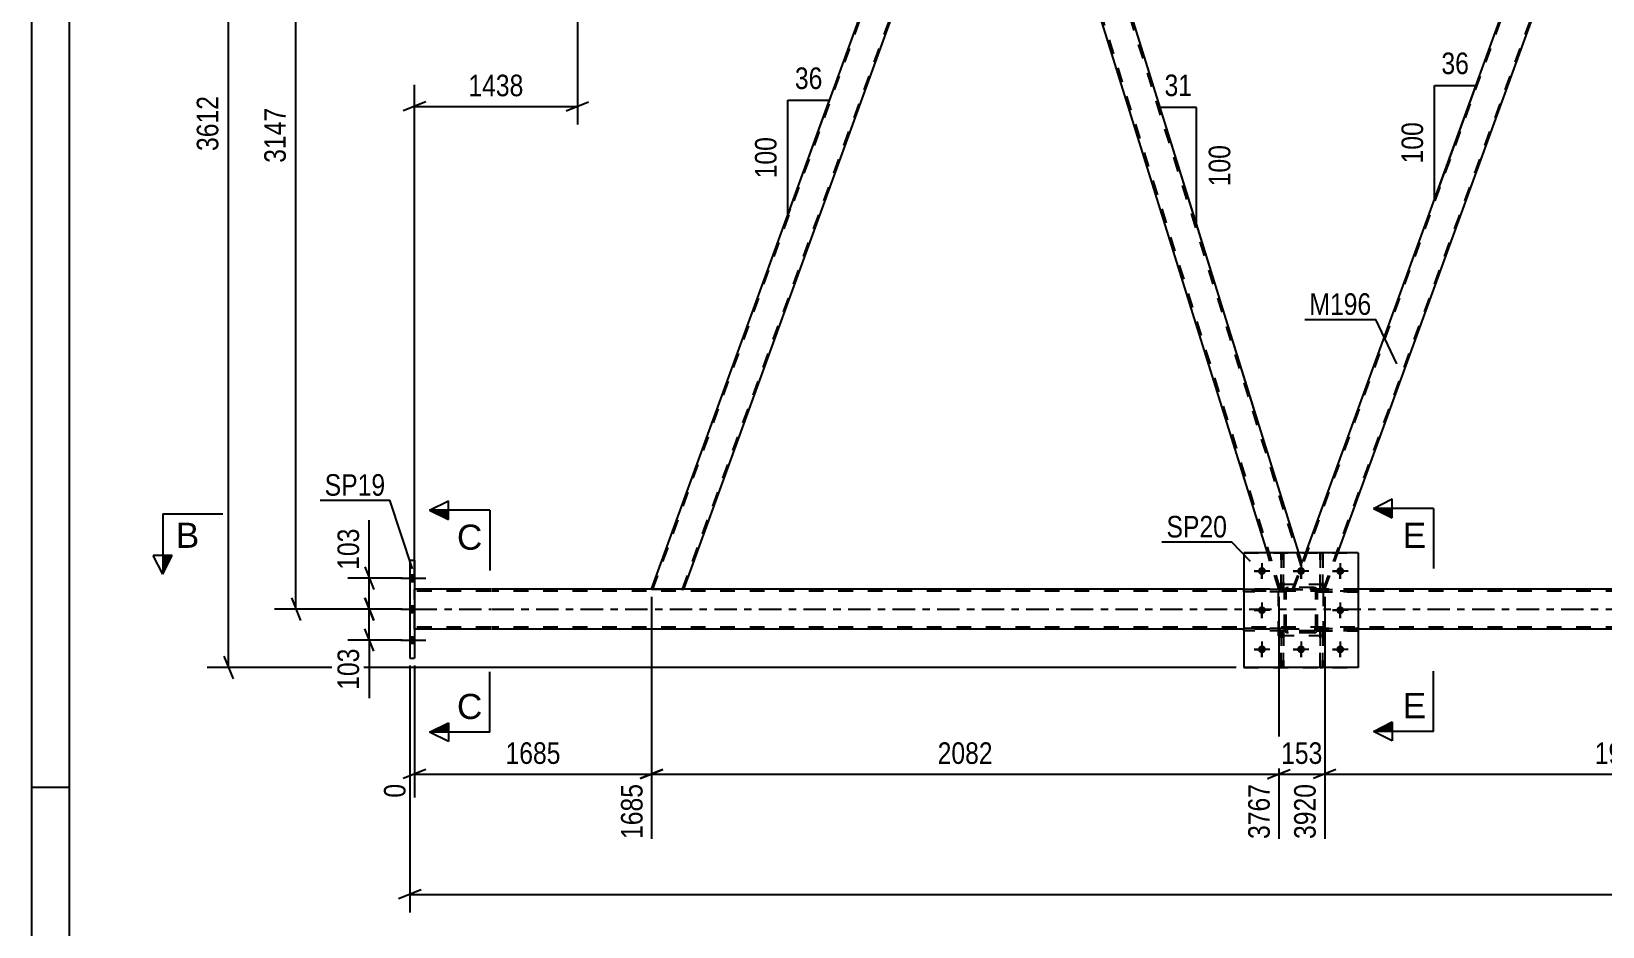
# Model space of a CAD drawing. Header units: millimetres. Extents: x 0 to 841, y 0 to 594.
# Drawn here: x 0 to 208.7, y 279.5 to 398.4 of the extents above; entities that cross this region are included whole.
import ezdxf

# ---------------------------------------------------------------- set-up
doc = ezdxf.new("R2010")
doc.units = ezdxf.units.MM
doc.linetypes.add('DXK_LINE_DOT2', pattern=[3.9198, 1.9599, -1.9599])
doc.linetypes.add('DXK_LINE_DOT3', pattern=[5.9187, 2.979, -0.9799, 0.9799, -0.9799])
doc.styles.add('Arial', font='ARIAL.TTF', dxfattribs={"height": 0.2})
doc.styles.add('Arial Narrow', font='ARIALN.TTF', dxfattribs={"height": 0.2})

# ---------------------------------------------------------------- blocks, each defined once
blk = doc.blocks.new('Unknown-815137657-1135')
at = {"color": 5, "linetype": 'Continuous'}
for p, q in [((0, 594), (0, 0)), ((5, 589), (5, 5)), ((5, 298), (0, 298))]:
    blk.add_line(p, q, dxfattribs=at)
blk = doc.blocks.new('Part-815137657-4515 - 4128')
at = {"color": 7, "linetype": 'DXK_LINE_DOT2'}
for p, q in [((171.61, 324.96), (165.61, 324.96)), ((165.61, 318.16), (165.61, 324.96)), ((171.61, 318.16), (171.61, 324.96)), ((171.61, 318.16), (165.61, 318.16))]:
    blk.add_line(p, q, dxfattribs=at)
blk = doc.blocks.new('Part-815137657-4414 - 4128')
at = {"color": 7, "linetype": 'DXK_LINE_DOT2'}
for p, q in [((166.41, 319.12), (161.01, 319.12)), ((161.01, 319.12), (161.01, 318.8)), ((166.41, 318.8), (161.01, 318.8)), ((165.81, 318.8), (165.81, 319.12)), ((166.41, 318.8), (166.41, 319.12))]:
    blk.add_line(p, q, dxfattribs=at)
blk = doc.blocks.new('Bolt-815137657-4338 - 4128')
at = {"color": 1, "linetype": 'Continuous'}
for p, q in [((163.41, 327.8), (163.41, 327.11)), ((168.61, 327.8), (168.61, 327.11)), ((173.81, 327.8), (173.81, 327.11)), ((162.37, 326.76), (163.06, 326.76)), ((163.41, 325.72), (163.41, 326.42)), ((164.45, 326.76), (163.76, 326.76)), ((167.57, 326.76), (168.26, 326.76)), ((168.61, 325.72), (168.61, 326.42)), ((169.65, 326.76), (168.96, 326.76)), ((172.77, 326.76), (173.46, 326.76)), ((173.81, 325.72), (173.81, 326.42)), ((174.85, 326.76), (174.16, 326.76)), ((162.37, 321.56), (163.06, 321.56)), ((163.41, 322.6), (163.41, 321.91)), ((164.45, 321.56), (163.76, 321.56)), ((172.77, 321.56), (173.46, 321.56)), ((173.81, 322.6), (173.81, 321.91)), ((174.85, 321.56), (174.16, 321.56)), ((163.41, 320.52), (163.41, 321.22)), ((173.81, 320.52), (173.81, 321.22)), ((163.41, 317.4), (163.41, 316.71)), ((168.61, 317.4), (168.61, 316.71)), ((173.81, 317.4), (173.81, 316.71)), ((162.37, 316.36), (163.06, 316.36)), ((163.41, 315.32), (163.41, 316.02)), ((164.45, 316.36), (163.76, 316.36)), ((167.57, 316.36), (168.26, 316.36)), ((168.61, 315.32), (168.61, 316.02)), ((169.65, 316.36), (168.96, 316.36)), ((172.77, 316.36), (173.46, 316.36)), ((173.81, 315.32), (173.81, 316.02)), ((174.85, 316.36), (174.16, 316.36))]:
    blk.add_line(p, q, dxfattribs=at)
blk = doc.blocks.new('Bolt-815137657-4339 - 4128')
at = {"linetype": 'Continuous'}
for points in [[(163.93, 326.76, -1), (162.89, 326.76, -1)], [(169.13, 326.76, -1), (168.09, 326.76, -1)], [(174.33, 326.76, -1), (173.29, 326.76, -1)], [(163.93, 321.56, -1), (162.89, 321.56, -1)], [(174.33, 321.56, -1), (173.29, 321.56, -1)], [(163.93, 316.36, -1), (162.89, 316.36, -1)], [(169.13, 316.36, -1), (168.09, 316.36, -1)], [(174.33, 316.36, -1), (173.29, 316.36, -1)]]:
    blk.add_hatch(color=1, dxfattribs=at).paths.add_polyline_path(points)
at = {"color": 1, "linetype": 'Continuous'}
for p, q in [((163.41, 327.8), (163.41, 325.72)), ((168.61, 327.8), (168.61, 325.72)), ((173.81, 327.8), (173.81, 325.72)), ((164.45, 326.76), (162.37, 326.76)), ((169.65, 326.76), (167.57, 326.76)), ((174.85, 326.76), (172.77, 326.76)), ((164.45, 321.56), (162.37, 321.56)), ((163.41, 322.6), (163.41, 320.52)), ((174.85, 321.56), (172.77, 321.56)), ((173.81, 322.6), (173.81, 320.52)), ((163.41, 317.4), (163.41, 315.32)), ((168.61, 317.4), (168.61, 315.32)), ((173.81, 317.4), (173.81, 315.32)), ((164.45, 316.36), (162.37, 316.36)), ((169.65, 316.36), (167.57, 316.36)), ((174.85, 316.36), (172.77, 316.36))]:
    blk.add_line(p, q, dxfattribs=at)
blk = doc.blocks.new('Part-815137657-4344 - 4128')
at = {"color": 7, "linetype": 'DXK_LINE_DOT2'}
for p, q in [((166.41, 319.12), (161.01, 319.12)), ((161.01, 318.8), (161.01, 319.12)), ((166.41, 318.8), (161.01, 318.8)), ((165.81, 318.8), (165.81, 319.12)), ((166.41, 319.12), (166.41, 318.8))]:
    blk.add_line(p, q, dxfattribs=at)
blk = doc.blocks.new('Part-815137657-4345 - 4128')
at = {"color": 7, "linetype": 'DXK_LINE_DOT2'}
for p, q in [((166.41, 324.32), (161.01, 324.32)), ((161.01, 324), (161.01, 324.32)), ((166.41, 324), (161.01, 324)), ((165.81, 324), (165.81, 324.32)), ((166.41, 324.32), (166.41, 324))]:
    blk.add_line(p, q, dxfattribs=at)
blk = doc.blocks.new('Part-815137657-4346 - 4128')
at = {"color": 7, "linetype": 'DXK_LINE_DOT2'}
for p, q in [((170.81, 318.8), (170.81, 319.12)), ((170.81, 319.12), (176.21, 319.12)), ((176.21, 318.8), (170.81, 318.8)), ((171.41, 318.8), (171.41, 319.12)), ((176.21, 319.12), (176.21, 318.8))]:
    blk.add_line(p, q, dxfattribs=at)
blk = doc.blocks.new('Part-815137657-4357 - 4128')
at = {"color": 7, "linetype": 'DXK_LINE_DOT2'}
for p, q in [((170.81, 324), (170.81, 324.32)), ((170.81, 324.32), (176.21, 324.32)), ((176.21, 324), (170.81, 324)), ((171.41, 324), (171.41, 324.32)), ((176.21, 324.32), (176.21, 324))]:
    blk.add_line(p, q, dxfattribs=at)
blk = doc.blocks.new('Part-815137657-4358 - 4128')
at = {"color": 7, "linetype": 'DXK_LINE_DOT2'}
for p, q in [((171.61, 324.96), (165.61, 324.96)), ((165.61, 318.16), (165.61, 324.96)), ((171.61, 318.16), (171.61, 324.96)), ((171.61, 318.16), (165.61, 318.16))]:
    blk.add_line(p, q, dxfattribs=at)
blk = doc.blocks.new('Part-815137657-4359 - 4128')
at = {"color": 7, "linetype": 'DXK_LINE_DOT2'}
for p, q in [((166.41, 324.08), (166.45, 324.27)), ((166.45, 324.27), (166.41, 324.08)), ((166.41, 319.04), (166.41, 324.08)), ((166.65, 324.08), (166.67, 324.18)), ((166.65, 319.04), (166.65, 324.08)), ((166.67, 324.18), (166.72, 324.25)), ((166.71, 324.53), (166.89, 324.56)), ((166.89, 324.56), (166.71, 324.53)), ((166.72, 324.25), (166.8, 324.31)), ((166.8, 324.31), (166.89, 324.32)), ((170.33, 324.56), (166.89, 324.56)), ((166.89, 324.32), (170.33, 324.32)), ((170.33, 324.56), (170.51, 324.53)), ((170.51, 324.53), (170.33, 324.56)), ((170.33, 324.32), (170.42, 324.31)), ((170.42, 324.31), (170.5, 324.25)), ((170.5, 324.25), (170.55, 324.18)), ((170.55, 324.18), (170.57, 324.08)), ((170.57, 319.04), (170.57, 324.08)), ((170.77, 324.27), (170.81, 324.08)), ((170.81, 324.08), (170.77, 324.27)), ((170.81, 319.04), (170.81, 324.08)), ((166.45, 318.86), (166.41, 319.04)), ((166.41, 319.04), (166.45, 318.86)), ((166.67, 318.95), (166.65, 319.04)), ((166.72, 318.87), (166.67, 318.95)), ((166.89, 318.56), (166.71, 318.6)), ((166.71, 318.6), (166.89, 318.56)), ((166.8, 318.82), (166.72, 318.87)), ((166.89, 318.8), (166.8, 318.82)), ((170.33, 318.8), (166.89, 318.8)), ((170.33, 318.56), (166.89, 318.56)), ((170.42, 318.82), (170.33, 318.8)), ((170.51, 318.6), (170.33, 318.56)), ((170.33, 318.56), (170.51, 318.6)), ((170.5, 318.87), (170.42, 318.82)), ((170.55, 318.95), (170.5, 318.87)), ((170.57, 319.04), (170.55, 318.95)), ((170.81, 319.04), (170.77, 318.86)), ((170.77, 318.86), (170.81, 319.04))]:
    blk.add_line(p, q, dxfattribs=at)
at = {"color": 7, "linetype": 'DXK_LINE_DOT3'}
blk.add_line((168.61, 321.56), (168.61, 321.56), dxfattribs=at)
at = {"color": 7, "linetype": 'DXK_LINE_DOT2'}
for centre, start, end in [((166.89, 324.08), 112.5, 157.5), ((166.89, 324.08), 112.5, 157.5), ((170.33, 324.08), 22.5, 67.5), ((170.33, 324.08), 22.5, 67.5), ((166.89, 319.04), 202.5, 247.5), ((166.89, 319.04), 202.5, 247.5), ((170.33, 319.04), 292.5, 337.5), ((170.33, 319.04), 292.5, 337.5)]:
    blk.add_arc(centre, 0.48, start, end, dxfattribs=at)
blk = doc.blocks.new('Part-815137657-4376 - 4128')
at = {"color": 2, "linetype": 'Continuous'}
for p, q in [((50.24, 328.2), (50.88, 328.2)), ((50.24, 328.2), (50.24, 315.2)), ((50.88, 328.2), (50.88, 315.2)), ((50.24, 315.2), (50.88, 315.2))]:
    blk.add_line(p, q, dxfattribs=at)
blk = doc.blocks.new('Bolt-815137657-4398 - 4128')
at = {"linetype": 'Continuous'}
for points in [[(50.88, 325.36), (50.88, 326.24), (50.24, 326.24), (50.24, 325.36)], [(50.88, 325.36), (50.88, 326.24), (50.24, 326.24), (50.24, 325.36)], [(50.88, 325.36), (50.88, 326.24), (50.24, 326.24), (50.24, 325.36)], [(50.88, 321.26), (50.88, 322.14), (50.24, 322.14), (50.24, 321.26)], [(50.88, 321.26), (50.88, 322.14), (50.24, 322.14), (50.24, 321.26)], [(50.88, 317.16), (50.88, 318.04), (50.24, 318.04), (50.24, 317.16)], [(50.88, 317.16), (50.88, 318.04), (50.24, 318.04), (50.24, 317.16)], [(50.88, 317.16), (50.88, 318.04), (50.24, 318.04), (50.24, 317.16)]]:
    blk.add_hatch(color=1, dxfattribs=at).paths.add_polyline_path(points)
at = {"color": 1, "linetype": 'Continuous'}
for p, q in [((49.08, 325.8), (52.4, 325.8)), ((49.08, 325.8), (52.4, 325.8)), ((49.08, 325.8), (52.4, 325.8)), ((50.24, 326.24), (50.88, 326.24)), ((50.24, 326.24), (50.88, 326.24)), ((50.24, 326.24), (50.88, 326.24)), ((50.24, 325.36), (50.88, 325.36)), ((50.24, 325.36), (50.88, 325.36)), ((50.24, 325.36), (50.88, 325.36)), ((49.08, 321.7), (52.4, 321.7)), ((49.08, 321.7), (52.4, 321.7)), ((50.24, 322.14), (50.88, 322.14)), ((50.24, 322.14), (50.88, 322.14)), ((50.24, 321.26), (50.88, 321.26)), ((50.24, 321.26), (50.88, 321.26)), ((49.08, 317.6), (52.4, 317.6)), ((49.08, 317.6), (52.4, 317.6)), ((49.08, 317.6), (52.4, 317.6)), ((50.24, 318.04), (50.88, 318.04)), ((50.24, 318.04), (50.88, 318.04)), ((50.24, 318.04), (50.88, 318.04)), ((50.24, 317.16), (50.88, 317.16)), ((50.24, 317.16), (50.88, 317.16)), ((50.24, 317.16), (50.88, 317.16))]:
    blk.add_line(p, q, dxfattribs=at)
blk = doc.blocks.new('Part-815137657-4403 - 4128')
at = {"color": 7, "linetype": 'DXK_LINE_DOT2'}
for p, q in [((167.66, 324.34), (211.78, 445.56)), ((171.58, 324.34), (215.7, 445.56)), ((215.87, 445.56), (214.34, 441.36)), ((167.49, 324.34), (169.25, 329.16)), ((171.75, 324.34), (173.51, 329.16)), ((171.75, 324.34), (167.49, 324.34))]:
    blk.add_line(p, q, dxfattribs=at)
at = {"color": 2, "linetype": 'Continuous'}
for p, q in [((169.25, 329.16), (211.61, 445.56)), ((211.61, 445.56), (215.87, 445.56)), ((173.51, 329.16), (214.34, 441.36))]:
    blk.add_line(p, q, dxfattribs=at)
blk = doc.blocks.new('Part-815137657-4406 - 4128')
at = {"color": 7, "linetype": 'DXK_LINE_DOT2'}
for p, q in [((171.16, 324.32), (171.16, 329.16)), ((171.16, 329.16), (171.48, 329.16)), ((171.48, 329.16), (171.48, 324.32)), ((171.16, 324.92), (171.48, 324.92)), ((171.48, 324.32), (171.16, 324.32))]:
    blk.add_line(p, q, dxfattribs=at)
blk = doc.blocks.new('Part-815137657-4411 - 4128')
at = {"color": 2, "linetype": 'Continuous'}
for p, q in [((176.21, 329.16), (161.01, 329.16)), ((161.01, 329.16), (161.01, 313.96)), ((176.21, 329.16), (176.21, 313.96)), ((176.21, 313.96), (161.01, 313.96))]:
    blk.add_line(p, q, dxfattribs=at)
blk = doc.blocks.new('Part-815137657-4417 - 4128')
at = {"color": 7, "linetype": 'DXK_LINE_DOT2'}
for p, q in [((166.41, 324.32), (161.01, 324.32)), ((161.01, 324.32), (161.01, 324)), ((166.41, 324), (161.01, 324)), ((165.81, 324), (165.81, 324.32)), ((166.41, 324), (166.41, 324.32))]:
    blk.add_line(p, q, dxfattribs=at)
blk = doc.blocks.new('Part-815137657-4420 - 4128')
at = {"color": 7, "linetype": 'DXK_LINE_DOT2'}
for p, q in [((176.21, 319.12), (170.81, 319.12)), ((170.81, 319.12), (170.81, 318.8)), ((170.81, 318.8), (176.21, 318.8)), ((171.41, 318.8), (171.41, 319.12)), ((176.21, 318.8), (176.21, 319.12))]:
    blk.add_line(p, q, dxfattribs=at)
blk = doc.blocks.new('Part-815137657-4423 - 4128')
at = {"color": 7, "linetype": 'DXK_LINE_DOT2'}
for p, q in [((165.96, 313.96), (165.96, 318.8)), ((165.96, 318.8), (166.28, 318.8)), ((165.96, 318.2), (166.28, 318.2)), ((166.28, 318.8), (166.28, 313.96)), ((166.28, 313.96), (165.96, 313.96))]:
    blk.add_line(p, q, dxfattribs=at)
blk = doc.blocks.new('Part-815137657-4426 - 4128')
at = {"color": 7, "linetype": 'DXK_LINE_DOT2'}
for p, q in [((171.16, 313.96), (171.16, 318.8)), ((171.16, 318.8), (171.48, 318.8)), ((171.16, 318.2), (171.48, 318.2)), ((171.48, 318.8), (171.48, 313.96)), ((171.48, 313.96), (171.16, 313.96))]:
    blk.add_line(p, q, dxfattribs=at)
blk = doc.blocks.new('Part-815137657-4429 - 4128')
at = {"color": 7, "linetype": 'DXK_LINE_DOT2'}
for p, q in [((165.96, 324.32), (165.96, 329.16)), ((165.96, 329.16), (166.28, 329.16)), ((166.28, 329.16), (166.28, 324.32)), ((165.96, 324.92), (166.28, 324.92)), ((166.28, 324.32), (165.96, 324.32))]:
    blk.add_line(p, q, dxfattribs=at)
blk = doc.blocks.new('Part-815137657-4433 - 4128')
at = {"color": 2, "linetype": 'Continuous'}
blk.add_line((166.28, 329.16), (165.96, 329.16), dxfattribs=at)
at = {"color": 7, "linetype": 'DXK_LINE_DOT2'}
for p, q in [((165.96, 329.16), (165.96, 324.32)), ((166.28, 324.32), (166.28, 329.16)), ((165.96, 324.92), (166.28, 324.92)), ((165.96, 324.32), (166.28, 324.32))]:
    blk.add_line(p, q, dxfattribs=at)
blk = doc.blocks.new('Part-815137657-4434 - 4128')
at = {"color": 2, "linetype": 'Continuous'}
blk.add_line((171.48, 329.16), (171.16, 329.16), dxfattribs=at)
at = {"color": 7, "linetype": 'DXK_LINE_DOT2'}
for p, q in [((171.16, 329.16), (171.16, 324.32)), ((171.48, 324.32), (171.48, 329.16)), ((171.16, 324.92), (171.48, 324.92)), ((171.16, 324.32), (171.48, 324.32))]:
    blk.add_line(p, q, dxfattribs=at)
blk = doc.blocks.new('Part-815137657-4455 - 4128')
at = {"color": 7, "linetype": 'DXK_LINE_DOT2'}
for p, q in [((176.21, 324.32), (170.81, 324.32)), ((170.81, 324.32), (170.81, 324)), ((170.81, 324), (176.21, 324)), ((171.41, 324), (171.41, 324.32)), ((176.21, 324), (176.21, 324.32))]:
    blk.add_line(p, q, dxfattribs=at)
blk = doc.blocks.new('Part-815137657-4495 - 4128')
at = {"color": 7, "linetype": 'DXK_LINE_DOT2'}
for p, q in [((161.01, 329.16), (176.21, 329.16)), ((161.01, 329.16), (161.01, 313.96)), ((176.21, 329.16), (176.21, 313.96)), ((161.01, 313.96), (176.21, 313.96))]:
    blk.add_line(p, q, dxfattribs=at)
blk = doc.blocks.new('Part-815137657-4505 - 4128')
at = {"color": 7, "linetype": 'DXK_LINE_DOT2'}
for p, q in [((166.28, 318.8), (165.96, 318.8)), ((165.96, 318.8), (165.96, 313.96)), ((165.96, 318.2), (166.28, 318.2)), ((166.28, 313.96), (166.28, 318.8)), ((165.96, 313.96), (166.28, 313.96))]:
    blk.add_line(p, q, dxfattribs=at)
blk = doc.blocks.new('Part-815137657-4506 - 4128')
at = {"color": 7, "linetype": 'DXK_LINE_DOT2'}
for p, q in [((171.48, 318.8), (171.16, 318.8)), ((171.16, 318.8), (171.16, 313.96)), ((171.16, 318.2), (171.48, 318.2)), ((171.48, 313.96), (171.48, 318.8)), ((171.16, 313.96), (171.48, 313.96))]:
    blk.add_line(p, q, dxfattribs=at)
blk = doc.blocks.new('Part-815137657-4514 - 4128')
at = {"color": 7, "linetype": 'DXK_LINE_DOT2'}
for p, q in [((166.41, 324.08), (166.45, 324.27)), ((166.45, 324.27), (166.41, 324.08)), ((166.41, 319.04), (166.41, 324.08)), ((166.65, 324.08), (166.67, 324.18)), ((166.65, 319.04), (166.65, 324.08)), ((166.67, 324.18), (166.72, 324.25)), ((166.71, 324.53), (166.89, 324.56)), ((166.89, 324.56), (166.71, 324.53)), ((166.72, 324.25), (166.8, 324.31)), ((166.8, 324.31), (166.89, 324.32)), ((170.33, 324.56), (166.89, 324.56)), ((166.89, 324.32), (170.33, 324.32)), ((170.33, 324.56), (170.51, 324.53)), ((170.51, 324.53), (170.33, 324.56)), ((170.33, 324.32), (170.42, 324.31)), ((170.42, 324.31), (170.5, 324.25)), ((170.5, 324.25), (170.55, 324.18)), ((170.55, 324.18), (170.57, 324.08)), ((170.57, 319.04), (170.57, 324.08)), ((170.77, 324.27), (170.81, 324.08)), ((170.81, 324.08), (170.77, 324.27)), ((170.81, 319.04), (170.81, 324.08)), ((166.45, 318.86), (166.41, 319.04)), ((166.41, 319.04), (166.45, 318.86)), ((166.67, 318.95), (166.65, 319.04)), ((166.72, 318.87), (166.67, 318.95)), ((166.89, 318.56), (166.71, 318.6)), ((166.71, 318.6), (166.89, 318.56)), ((166.8, 318.82), (166.72, 318.87)), ((166.89, 318.8), (166.8, 318.82)), ((170.33, 318.8), (166.89, 318.8)), ((170.33, 318.56), (166.89, 318.56)), ((170.42, 318.82), (170.33, 318.8)), ((170.51, 318.6), (170.33, 318.56)), ((170.33, 318.56), (170.51, 318.6)), ((170.5, 318.87), (170.42, 318.82)), ((170.55, 318.95), (170.5, 318.87)), ((170.57, 319.04), (170.55, 318.95)), ((170.81, 319.04), (170.77, 318.86)), ((170.77, 318.86), (170.81, 319.04))]:
    blk.add_line(p, q, dxfattribs=at)
at = {"color": 7, "linetype": 'DXK_LINE_DOT3'}
blk.add_line((168.61, 321.56), (168.61, 321.56), dxfattribs=at)
at = {"color": 7, "linetype": 'DXK_LINE_DOT2'}
for centre, start, end in [((166.89, 324.08), 112.5, 157.5), ((166.89, 324.08), 112.5, 157.5), ((170.33, 324.08), 22.5, 67.5), ((170.33, 324.08), 22.5, 67.5), ((166.89, 319.04), 202.5, 247.5), ((166.89, 319.04), 202.5, 247.5), ((170.33, 319.04), 292.5, 337.5), ((170.33, 319.04), 292.5, 337.5)]:
    blk.add_arc(centre, 0.48, start, end, dxfattribs=at)
blk = doc.blocks.new('Part-815137657-4546 - 4128')
at = {"color": 2, "linetype": 'Continuous'}
for p, q in [((61, 324.34), (50.88, 324.34)), ((161.01, 324.34), (61.1, 324.34)), ((331.28, 324.34), (176.21, 324.34)), ((61, 319.06), (50.88, 319.06)), ((161.01, 319.06), (61.1, 319.06)), ((331.28, 319.06), (176.21, 319.06))]:
    blk.add_line(p, q, dxfattribs=at)
at = {"color": 7, "linetype": 'DXK_LINE_DOT2'}
for p, q in [((50.88, 319.06), (50.88, 324.34)), ((61, 324.1), (50.88, 324.1)), ((736.28, 324.1), (61.1, 324.1)), ((176.21, 324.34), (161.01, 324.34)), ((61, 319.3), (50.88, 319.3)), ((736.28, 319.3), (61.1, 319.3)), ((176.21, 319.06), (161.01, 319.06))]:
    blk.add_line(p, q, dxfattribs=at)
at = {"color": 7, "linetype": 'DXK_LINE_DOT3'}
for p, q in [((50.88, 321.7), (61, 321.7)), ((61.1, 321.7), (736.28, 321.7))]:
    blk.add_line(p, q, dxfattribs=at)
blk = doc.blocks.new('Part-815137657-4555 - 4128')
at = {"color": 2, "linetype": 'Continuous'}
for p, q in [((82.36, 324.34), (126.48, 445.56)), ((126.48, 445.56), (130.74, 445.56)), ((86.62, 324.34), (129.21, 441.36))]:
    blk.add_line(p, q, dxfattribs=at)
at = {"color": 7, "linetype": 'DXK_LINE_DOT2'}
for p, q in [((82.53, 324.34), (126.65, 445.56)), ((86.45, 324.34), (130.57, 445.56)), ((130.74, 445.56), (129.21, 441.36)), ((82.36, 324.34), (86.62, 324.34))]:
    blk.add_line(p, q, dxfattribs=at)
blk = doc.blocks.new('Part-815137657-4560 - 4128')
at = {"color": 2, "linetype": 'Continuous'}
for p, q in [((130.74, 445.56), (129.21, 441.37)), ((132.05, 445.56), (130.74, 445.56)), ((168.33, 329.16), (132.05, 445.56)), ((164.14, 329.16), (129.19, 441.31)), ((129.21, 441.37), (129.21, 441.36))]:
    blk.add_line(p, q, dxfattribs=at)
at = {"color": 7, "linetype": 'DXK_LINE_DOT2'}
for p, q in [((168.62, 327.44), (131.8, 445.56)), ((129.21, 441.37), (129.19, 441.31)), ((165.9, 324.34), (129.32, 441.68)), ((165.65, 324.34), (164.14, 329.16)), ((167.49, 324.34), (168.76, 327.81)), ((168.76, 327.81), (168.33, 329.16)), ((165.65, 324.34), (167.49, 324.34))]:
    blk.add_line(p, q, dxfattribs=at)
blk = doc.blocks.new('AngleDimension-815137657-4792 - 4128')
at = {"color": 7, "linetype": 'Continuous'}
for p, q in [((186.31, 391.25), (191.85, 391.25)), ((186.31, 376.03), (191.85, 391.25)), ((186.31, 376.03), (186.31, 391.25)), ((188.33, 381.58), (191.85, 391.25))]:
    blk.add_line(p, q, dxfattribs=at)
at = {"color": 0}
for points in [[(191.5, 392.15), (191.5, 396.35), (186.65, 396.35), (186.65, 392.15)], [(185.41, 386.98), (181.21, 386.98), (181.21, 380.29), (185.41, 380.29)]]:
    blk.add_wipeout(points, dxfattribs=at)
at = {"color": 3, "style": 'Arial Narrow'}
blk.add_text('36', height=2.863, dxfattribs=at).set_placement((187.25, 392.75))
blk.add_text('100', height=2.863, rotation=90.0002, dxfattribs=at).set_placement((184.81, 380.89))
blk = doc.blocks.new('AngleDimension-815137657-4803 - 4128')
at = {"color": 7, "linetype": 'Continuous'}
for p, q in [((100.45, 389.27), (105.99, 389.27)), ((100.45, 374.04), (105.99, 389.27)), ((100.45, 374.04), (100.45, 389.27)), ((100.75, 374.88), (100.45, 374.04))]:
    blk.add_line(p, q, dxfattribs=at)
at = {"color": 0}
for points in [[(105.65, 390.17), (105.65, 394.37), (100.79, 394.37), (100.79, 390.17)], [(99.55, 385), (95.35, 385), (95.35, 378.31), (99.55, 378.31)]]:
    blk.add_wipeout(points, dxfattribs=at)
at = {"color": 3, "style": 'Arial Narrow'}
blk.add_text('36', height=2.863, dxfattribs=at).set_placement((101.39, 390.77))
blk.add_text('100', height=2.863, rotation=90.0002, dxfattribs=at).set_placement((98.95, 378.91))
blk = doc.blocks.new('StraightDimension-815137657-5003 - 4128')
at = {"color": 7, "linetype": 'Continuous'}
for p, q in [((26.77, 456.93), (25.57, 459.93)), ((73.85, 458.43), (23.32, 458.43)), ((26.17, 313.96), (26.17, 458.43)), ((25.57, 315.46), (26.77, 312.46)), ((160.01, 313.96), (23.32, 313.96))]:
    blk.add_line(p, q, dxfattribs=at)
at = {"color": 0}
blk.add_wipeout([(25.42, 390.45), (21.22, 390.45), (21.22, 381.94), (25.42, 381.94)], dxfattribs=at)
at = {"color": 3, "style": 'Arial Narrow'}
blk.add_text('3612', height=2.863, rotation=90.0002, dxfattribs=at).set_placement((24.82, 382.54))
blk = doc.blocks.new('StraightDimension-815137657-5044 - 4128')
at = {"color": 7, "linetype": 'Continuous'}
for p, q in [((49.24, 321.7), (42.01, 321.7)), ((44.26, 323.2), (45.46, 320.2)), ((44.86, 317.6), (44.86, 321.7)), ((49.24, 317.6), (42.01, 317.6)), ((45.46, 316.1), (44.26, 319.1))]:
    blk.add_line(p, q, dxfattribs=at)
at = {"color": 0}
blk.add_wipeout([(44.11, 317.07), (39.91, 317.07), (39.91, 310.39), (44.11, 310.39)], dxfattribs=at)
at = {"color": 7, "linetype": 'Continuous'}
blk.add_line((44.86, 317.6), (44.86, 309.86), dxfattribs=at)
blk.add_line((44.86, 317.6), (44.86, 309.86), dxfattribs=at)
at = {"color": 3, "style": 'Arial Narrow'}
blk.add_text('103', height=2.863, rotation=90.0002, dxfattribs=at).set_placement((43.51, 310.99))
blk = doc.blocks.new('StraightDimension-815137657-5052 - 4128')
at = {"color": 7, "linetype": 'Continuous'}
for p, q in [((49.24, 325.8), (42.01, 325.8)), ((44.26, 327.3), (45.46, 324.3)), ((44.86, 321.7), (44.86, 325.8)), ((49.24, 321.7), (42.01, 321.7)), ((45.46, 320.2), (44.26, 323.2))]:
    blk.add_line(p, q, dxfattribs=at)
at = {"color": 0}
blk.add_wipeout([(44.11, 333.01), (39.91, 333.01), (39.91, 326.32), (44.11, 326.32)], dxfattribs=at)
at = {"color": 7, "linetype": 'Continuous'}
blk.add_line((44.86, 325.8), (44.86, 333.53), dxfattribs=at)
blk.add_line((44.86, 325.8), (44.86, 333.53), dxfattribs=at)
at = {"color": 3, "style": 'Arial Narrow'}
blk.add_text('103', height=2.863, rotation=90.0002, dxfattribs=at).set_placement((43.51, 326.92))
blk = doc.blocks.new('StraightDimension-815137657-5095 - 4128')
at = {"color": 7, "linetype": 'Continuous'}
for p, q in [((72.5, 444.56), (72.5, 386.06)), ((50.88, 325.34), (50.88, 391.31)), ((52.38, 389.06), (49.38, 387.86)), ((50.88, 388.46), (72.5, 388.46)), ((71, 387.86), (74, 389.06))]:
    blk.add_line(p, q, dxfattribs=at)
at = {"color": 0}
blk.add_wipeout([(65.94, 389.21), (65.94, 393.41), (57.43, 393.41), (57.43, 389.21)], dxfattribs=at)
at = {"color": 3, "style": 'Arial Narrow'}
blk.add_text('1438', height=2.863, dxfattribs=at).set_placement((58.03, 389.81))
blk = doc.blocks.new('StraightDimension-815137657-5106 - 4128')
at = {"color": 7, "linetype": 'Continuous'}
for p, q in [((35.73, 446.06), (34.53, 449.06)), ((70.86, 447.56), (32.28, 447.56)), ((35.13, 321.7), (35.13, 447.56)), ((49.24, 321.7), (32.28, 321.7)), ((34.53, 323.2), (35.73, 320.2))]:
    blk.add_line(p, q, dxfattribs=at)
at = {"color": 0}
blk.add_wipeout([(34.38, 388.89), (30.18, 388.89), (30.18, 380.37), (34.38, 380.37)], dxfattribs=at)
at = {"color": 3, "style": 'Arial Narrow'}
blk.add_text('3147', height=2.863, rotation=90.0002, dxfattribs=at).set_placement((33.78, 380.97))
blk = doc.blocks.new('StraightDimension-815137657-5111 - 4128')
at = {"color": 7, "linetype": 'Continuous'}
for p, q in [((82.36, 323.34), (82.36, 291.18)), ((165.65, 323.34), (165.65, 291.18)), ((83.86, 300.4), (80.86, 299.2)), ((82.36, 299.8), (165.65, 299.8)), ((164.15, 299.2), (167.15, 300.4))]:
    blk.add_line(p, q, dxfattribs=at)
at = {"color": 0}
blk.add_wipeout([(128.26, 300.55), (128.26, 304.75), (119.75, 304.75), (119.75, 300.55)], dxfattribs=at)
at = {"color": 0, "linetype": 'Continuous'}
blk.add_wipeout([(165.05, 299.1), (160.85, 299.1), (160.85, 290.58), (165.05, 290.58)], dxfattribs=at)
at = {"color": 3, "style": 'Arial Narrow'}
blk.add_text('2082', height=2.863, dxfattribs=at).set_placement((120.35, 301.15))
at = {"color": 3, "linetype": 'Continuous', "style": 'Arial Narrow'}
blk.add_text('3767', height=2.863, rotation=90.0002, dxfattribs=at).set_placement((164.45, 291.18))
blk = doc.blocks.new('StraightDimension-815137657-5128 - 4128')
at = {"color": 7, "linetype": 'Continuous'}
for p, q in [((165.65, 323.34), (165.65, 291.18)), ((171.75, 323.34), (171.75, 291.18)), ((164.15, 299.2), (167.15, 300.4)), ((165.65, 299.8), (171.75, 299.8)), ((173.25, 300.4), (170.25, 299.2))]:
    blk.add_line(p, q, dxfattribs=at)
at = {"color": 0}
blk.add_wipeout([(172.04, 300.55), (172.04, 304.75), (165.36, 304.75), (165.36, 300.55)], dxfattribs=at)
at = {"color": 0, "linetype": 'Continuous'}
blk.add_wipeout([(171.15, 299.1), (166.95, 299.1), (166.95, 290.58), (171.15, 290.58)], dxfattribs=at)
at = {"color": 3, "style": 'Arial Narrow'}
blk.add_text('153', height=2.863, dxfattribs=at).set_placement((165.96, 301.15))
at = {"color": 3, "linetype": 'Continuous', "style": 'Arial Narrow'}
blk.add_text('3920', height=2.863, rotation=90.0002, dxfattribs=at).set_placement((170.55, 291.18))
blk = doc.blocks.new('StraightDimension-815137657-5147 - 4128')
at = {"color": 7, "linetype": 'Continuous'}
for p, q in [((171.75, 323.34), (171.75, 291.18)), ((250.78, 323.34), (250.78, 291.18)), ((173.25, 300.4), (170.25, 299.2)), ((171.75, 299.8), (250.78, 299.8)), ((249.28, 299.2), (252.28, 300.4))]:
    blk.add_line(p, q, dxfattribs=at)
at = {"color": 0}
blk.add_wipeout([(215.52, 300.55), (215.52, 304.75), (207.01, 304.75), (207.01, 300.55)], dxfattribs=at)
at = {"color": 0, "linetype": 'Continuous'}
blk.add_wipeout([(250.18, 299.1), (245.98, 299.1), (245.98, 290.58), (250.18, 290.58)], dxfattribs=at)
at = {"color": 3, "style": 'Arial Narrow'}
blk.add_text('1976', height=2.863, dxfattribs=at).set_placement((207.61, 301.15))
at = {"color": 3, "linetype": 'Continuous', "style": 'Arial Narrow'}
blk.add_text('5895', height=2.863, rotation=90.0002, dxfattribs=at).set_placement((249.58, 291.18))
blk = doc.blocks.new('StraightDimension-815137657-5387 - 4128')
at = {"color": 7, "linetype": 'Continuous'}
for p, q in [((82.36, 323.34), (82.36, 291.18)), ((50.88, 314.2), (50.88, 296.67)), ((52.38, 300.4), (49.38, 299.2)), ((50.88, 299.8), (82.36, 299.8)), ((80.86, 299.2), (83.86, 300.4))]:
    blk.add_line(p, q, dxfattribs=at)
at = {"color": 0}
blk.add_wipeout([(70.87, 300.55), (70.87, 304.75), (62.36, 304.75), (62.36, 300.55)], dxfattribs=at)
at = {"color": 0, "linetype": 'Continuous'}
for points in [[(50.28, 299.1), (46.08, 299.1), (46.08, 296.07), (50.28, 296.07)], [(81.76, 299.1), (77.56, 299.1), (77.56, 290.58), (81.76, 290.58)]]:
    blk.add_wipeout(points, dxfattribs=at)
at = {"color": 3, "style": 'Arial Narrow'}
blk.add_text('1685', height=2.863, dxfattribs=at).set_placement((62.96, 301.15))
at = {"color": 3, "linetype": 'Continuous', "style": 'Arial Narrow'}
for s, height, p in [('0', 2.86, (49.68, 296.67)), ('1685', 2.863, (81.16, 291.18))]:
    blk.add_text(s, height=height, rotation=90.0002, dxfattribs=at).set_placement(p)
blk = doc.blocks.new('StraightDimension-815137657-5398 - 4128')
at = {"color": 7, "linetype": 'Continuous'}
for p, q in [((50.24, 314.2), (50.24, 281.42)), ((51.74, 284.42), (48.74, 283.22)), ((50.24, 283.82), (788.01, 283.82))]:
    blk.add_line(p, q, dxfattribs=at)
blk = doc.blocks.new('AngleDimension-815137657-5409 - 4128')
at = {"color": 7, "linetype": 'Continuous'}
for p, q in [((154.71, 388.33), (149.89, 388.33)), ((154.71, 372.86), (149.89, 388.33)), ((154.71, 372.86), (154.71, 388.33)), ((162.58, 347.61), (154.71, 372.86))]:
    blk.add_line(p, q, dxfattribs=at)
at = {"color": 0}
for points in [[(154.73, 389.23), (154.73, 393.43), (149.88, 393.43), (149.88, 389.23)], [(159.81, 383.94), (155.61, 383.94), (155.61, 377.25), (159.81, 377.25)]]:
    blk.add_wipeout(points, dxfattribs=at)
at = {"color": 3, "style": 'Arial Narrow'}
blk.add_text('31', height=2.863, dxfattribs=at).set_placement((150.48, 389.83))
blk.add_text('100', height=2.863, rotation=90.0002, dxfattribs=at).set_placement((159.21, 377.85))
blk = doc.blocks.new('Mark-815137657-4372 - 4128')
at = {"color": 0}
blk.add_wipeout([(46.99, 336.76), (46.99, 339.76), (38.95, 339.76), (38.95, 336.76)], dxfattribs=at)
blk.add_wipeout([(46.99, 336.76), (46.99, 339.76), (38.95, 339.76), (38.95, 336.76)], dxfattribs=at)
at = {"color": 30, "linetype": 'Continuous'}
for p in [(38.35, 336.16), (50.59, 327.07)]:
    blk.add_line(p, (47.59, 336.16), dxfattribs=at)
at = {"color": 3, "style": 'Arial Narrow'}
blk.add_text('SP19', height=2.863, dxfattribs=at).set_placement((38.95, 336.76))
blk = doc.blocks.new('Mark-815137657-4399 - 4128')
at = {"color": 0}
blk.add_wipeout([(177.94, 360.78), (177.94, 363.78), (169.72, 363.78), (169.72, 360.78)], dxfattribs=at)
blk.add_wipeout([(177.94, 360.78), (177.94, 363.78), (169.72, 363.78), (169.72, 360.78)], dxfattribs=at)
at = {"color": 30, "linetype": 'Continuous'}
for p in [(169.12, 360.18), (181.31, 354.26)]:
    blk.add_line(p, (178.54, 360.18), dxfattribs=at)
at = {"color": 3, "style": 'Arial Narrow'}
blk.add_text('M196', height=2.863, dxfattribs=at).set_placement((169.72, 360.78))
blk = doc.blocks.new('Mark-815137657-4407 - 4128')
at = {"color": 0}
blk.add_wipeout([(158.78, 331.22), (158.78, 334.22), (150.74, 334.22), (150.74, 331.22)], dxfattribs=at)
blk.add_wipeout([(158.78, 331.22), (158.78, 334.22), (150.74, 334.22), (150.74, 331.22)], dxfattribs=at)
at = {"color": 30, "linetype": 'Continuous'}
for p in [(150.14, 330.62), (161.89, 328.04)]:
    blk.add_line(p, (159.38, 330.62), dxfattribs=at)
at = {"color": 3, "style": 'Arial Narrow'}
blk.add_text('SP20', height=2.863, dxfattribs=at).set_placement((150.74, 331.22))
blk = doc.blocks.new('SectionMark-815137657-5759 - 4128')
at = {"linetype": 'Continuous'}
for points in [[(180.71, 335.08), (180.71, 333.83), (178.21, 335.08)], [(180.71, 306.72), (180.71, 305.47), (178.21, 305.47)]]:
    blk.add_hatch(color=6, dxfattribs=at).paths.add_polyline_path(points)
at = {"color": 6, "linetype": 'Continuous'}
for p, q in [((178.21, 335.08), (180.71, 336.33)), ((180.71, 333.83), (180.71, 336.33)), ((186.21, 335.08), (178.21, 335.08)), ((178.21, 335.08), (180.71, 333.83)), ((178.21, 305.47), (180.71, 306.72)), ((180.71, 306.72), (180.71, 304.22)), ((186.21, 305.47), (178.21, 305.47)), ((180.71, 304.22), (178.21, 305.47))]:
    blk.add_line(p, q, dxfattribs=at)
at = {"color": 0, "linetype": 'Continuous'}
for points in [[(185.21, 329.83), (185.21, 333.33), (182.1, 333.33), (182.1, 329.83)], [(185.21, 307.22), (185.21, 310.72), (182.1, 310.72), (182.1, 307.22)]]:
    blk.add_wipeout(points, dxfattribs=at)
at = {"color": 6, "linetype": 'Continuous'}
for p, q in [((186.21, 335.08), (186.21, 327.08)), ((186.21, 305.47), (186.21, 313.47))]:
    blk.add_line(p, q, dxfattribs=at)
at = {"color": 3, "linetype": 'Continuous', "style": 'Arial'}
for p in [(182.1, 329.83), (182.1, 307.22)]:
    blk.add_text('E', height=3.34, dxfattribs=at).set_placement(p)
blk = doc.blocks.new('SectionMark-815137657-5763 - 4128')
at = {"color": 6, "linetype": 'Continuous'}
for p, q in [((17.43, 334.34), (17.43, 326.34)), ((17.43, 326.34), (16.18, 328.84))]:
    blk.add_line(p, q, dxfattribs=at)
at = {"color": 0, "linetype": 'Continuous'}
blk.add_wipeout([(22.29, 329.84), (22.29, 333.34), (19.18, 333.34), (19.18, 329.84)], dxfattribs=at)
at = {"linetype": 'Continuous'}
blk.add_hatch(color=6, dxfattribs=at).paths.add_polyline_path([(17.43, 328.84), (18.68, 328.84), (17.43, 326.34)])
at = {"color": 6, "linetype": 'Continuous'}
for p, q in [((17.43, 334.34), (25.43, 334.34)), ((18.68, 328.84), (16.18, 328.84)), ((17.43, 326.34), (18.68, 328.84))]:
    blk.add_line(p, q, dxfattribs=at)
at = {"color": 3, "linetype": 'Continuous', "style": 'Arial'}
blk.add_text('B', height=3.34, dxfattribs=at).set_placement((19.18, 329.84))
blk = doc.blocks.new('SectionMark-815137657-5791 - 4128')
at = {"linetype": 'Continuous'}
for points in [[(55.38, 334.84), (55.38, 333.59), (52.88, 334.84)], [(55.38, 306.61), (55.38, 305.36), (52.88, 305.36)]]:
    blk.add_hatch(color=6, dxfattribs=at).paths.add_polyline_path(points)
at = {"color": 6, "linetype": 'Continuous'}
for p, q in [((52.88, 334.84), (55.38, 336.09)), ((55.38, 333.59), (55.38, 336.09)), ((60.88, 334.84), (52.88, 334.84)), ((52.88, 334.84), (55.38, 333.59)), ((52.88, 305.36), (55.38, 306.61)), ((60.88, 305.36), (52.88, 305.36)), ((55.38, 304.11), (52.88, 305.36)), ((55.38, 306.61), (55.38, 304.11))]:
    blk.add_line(p, q, dxfattribs=at)
at = {"color": 0, "linetype": 'Continuous'}
for points in [[(59.88, 329.59), (59.88, 333.09), (56.51, 333.09), (56.51, 329.59)], [(59.88, 307.11), (59.88, 310.61), (56.51, 310.61), (56.51, 307.11)]]:
    blk.add_wipeout(points, dxfattribs=at)
at = {"color": 6, "linetype": 'Continuous'}
for p, q in [((60.88, 334.84), (60.88, 326.84)), ((60.88, 305.36), (60.88, 313.36))]:
    blk.add_line(p, q, dxfattribs=at)
at = {"color": 3, "linetype": 'Continuous', "style": 'Arial'}
for p in [(56.51, 329.59), (56.51, 307.11)]:
    blk.add_text('C', height=3.34, dxfattribs=at).set_placement(p)

msp = doc.modelspace()

# ---------------------------------------------------------------- block references
for name in ['Unknown-815137657-1135', 'Part-815137657-4555 - 4128', 'Part-815137657-4560 - 4128', 'Part-815137657-4403 - 4128', 'Part-815137657-4376 - 4128', 'Part-815137657-4411 - 4128', 'Part-815137657-4495 - 4128', 'Bolt-815137657-4338 - 4128', 'Bolt-815137657-4339 - 4128', 'Part-815137657-4429 - 4128', 'Part-815137657-4433 - 4128', 'Part-815137657-4406 - 4128', 'Part-815137657-4434 - 4128', 'Bolt-815137657-4398 - 4128', 'Part-815137657-4546 - 4128', 'Part-815137657-4345 - 4128', 'Part-815137657-4417 - 4128', 'Part-815137657-4515 - 4128', 'Part-815137657-4358 - 4128', 'Part-815137657-4359 - 4128', 'Part-815137657-4514 - 4128', 'Part-815137657-4357 - 4128', 'Part-815137657-4455 - 4128', 'Part-815137657-4414 - 4128', 'Part-815137657-4344 - 4128', 'Part-815137657-4423 - 4128', 'Part-815137657-4505 - 4128', 'Part-815137657-4346 - 4128', 'Part-815137657-4420 - 4128', 'Part-815137657-4426 - 4128', 'Part-815137657-4506 - 4128']:
    msp.add_blockref(name, (0, 0))

# ---------------------------------------------------------------- next in the draw order: block references
for name in ['AngleDimension-815137657-4803 - 4128', 'AngleDimension-815137657-4792 - 4128']:
    msp.add_blockref(name, (0, 0))

# ---------------------------------------------------------------- next in the draw order: block references
msp.add_blockref('StraightDimension-815137657-5003 - 4128', (0, 0))

# ---------------------------------------------------------------- next in the draw order: block references
for name in ['StraightDimension-815137657-5044 - 4128', 'StraightDimension-815137657-5111 - 4128']:
    msp.add_blockref(name, (0, 0))

# ---------------------------------------------------------------- next in the draw order: block references
for name in ['StraightDimension-815137657-5052 - 4128', 'StraightDimension-815137657-5128 - 4128']:
    msp.add_blockref(name, (0, 0))

# ---------------------------------------------------------------- next in the draw order: block references
for name in ['StraightDimension-815137657-5095 - 4128', 'StraightDimension-815137657-5147 - 4128']:
    msp.add_blockref(name, (0, 0))

# ---------------------------------------------------------------- next in the draw order: block references
msp.add_blockref('StraightDimension-815137657-5106 - 4128', (0, 0))

# ---------------------------------------------------------------- next in the draw order: block references
msp.add_blockref('StraightDimension-815137657-5387 - 4128', (0, 0))

# ---------------------------------------------------------------- next in the draw order: block references
msp.add_blockref('StraightDimension-815137657-5398 - 4128', (0, 0))

# ---------------------------------------------------------------- next in the draw order: block references
for name in ['AngleDimension-815137657-5409 - 4128', 'Mark-815137657-4399 - 4128', 'Mark-815137657-4372 - 4128', 'SectionMark-815137657-5759 - 4128', 'Mark-815137657-4407 - 4128']:
    msp.add_blockref(name, (0, 0))

# ---------------------------------------------------------------- next in the draw order: block references
msp.add_blockref('SectionMark-815137657-5763 - 4128', (0, 0))

# ---------------------------------------------------------------- next in the draw order: block references
msp.add_blockref('SectionMark-815137657-5791 - 4128', (0, 0))

doc.saveas('drawing.dxf')
